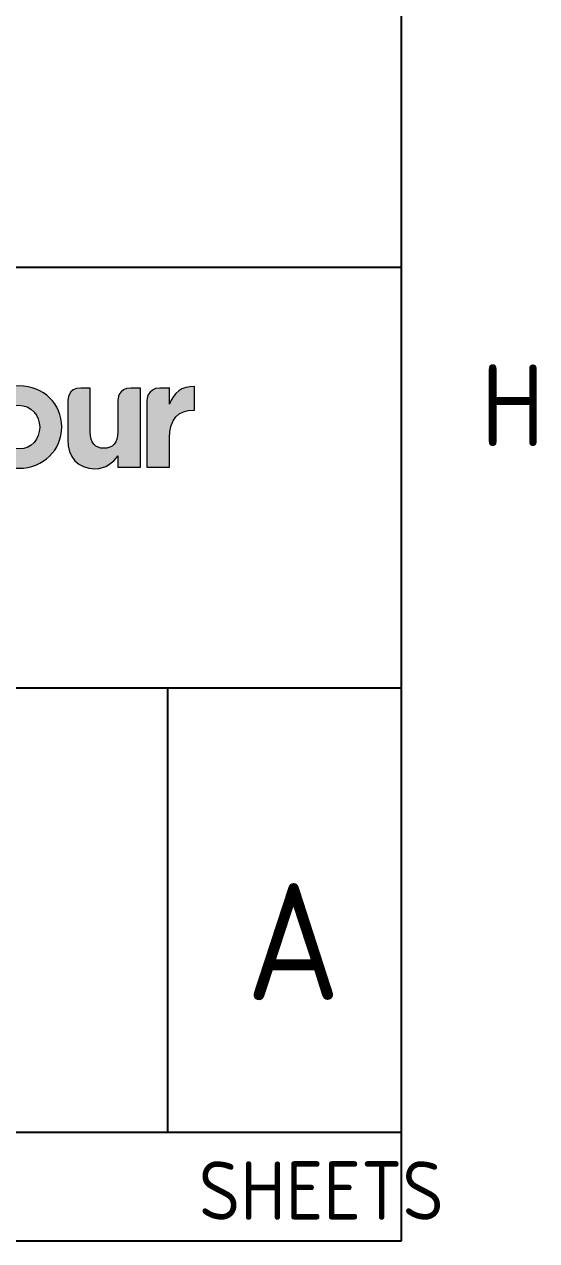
# Paper-space layout 'EE-2' of a CAD drawing. Header units: metres, sheet in millimetres. Extents: x -9 to 824, y -5 to 581.
# Drawn here: x 799.1 to 821.1, y 3.6 to 55.6 of the extents above; entities that cross this region are included whole.
import ezdxf
from ezdxf.enums import TextEntityAlignment as Align

# ---------------------------------------------------------------- set-up
doc = ezdxf.new("R2010")
doc.units = ezdxf.units.M
doc.layers.get('0').update_dxf_attribs({"color": 6})
doc.layers.add('Notes', color=7, linetype='Continuous')
doc.styles.add('iecISOCP', font='isocp.shx')

# ---------------------------------------------------------------- blocks, each defined once
blk = doc.blocks.new('EE_LOGO')
h = blk.add_hatch(color=7)
edge = h.paths.add_edge_path(flags=16)
edge.add_spline(control_points=[(19.518, 2.158), (19.518, 2.657), (19.157, 3.092), (18.627, 3.092), (18.078, 3.092), (17.749, 2.669), (17.749, 2.171), (17.749, 2.171), (17.749, 2.158), (17.749, 2.158), (17.749, 1.659), (18.109, 1.223), (18.64, 1.223), (19.189, 1.223), (19.518, 1.646), (19.518, 2.145), (19.518, 2.145), (19.518, 2.158), (19.518, 2.158)], knot_values=[0, 0, 0, 0, 1, 1, 1, 2, 2, 2, 3, 3, 3, 4, 4, 4, 5, 5, 5, 6, 6, 6, 6], degree=3, periodic=0)
edge = h.paths.add_edge_path()
edge.add_spline(control_points=[(18.627, 0.396), (17.579, 0.396), (16.802, 1.173), (16.802, 2.145), (16.802, 2.145), (16.802, 2.158), (16.802, 2.158), (16.802, 3.13), (17.585, 3.92), (18.64, 3.92), (19.688, 3.92), (20.465, 3.143), (20.465, 2.171), (20.465, 2.171), (20.465, 2.158), (20.465, 2.158), (20.465, 1.185), (19.682, 0.396), (18.627, 0.396)], knot_values=[0, 0, 0, 0, 1, 1, 1, 2, 2, 2, 3, 3, 3, 4, 4, 4, 5, 5, 5, 6, 6, 6, 6], degree=3, periodic=0)
h = blk.add_hatch(color=7)
edge = h.paths.add_edge_path()
edge.add_spline(control_points=[(22.864, 0.44), (22.864, 0.44), (22.864, 0.92), (22.864, 0.92), (22.643, 0.636), (22.359, 0.377), (21.872, 0.377), (21.146, 0.377), (20.723, 0.857), (20.723, 1.633), (20.723, 1.633), (20.723, 3.221), (20.723, 3.269), (20.723, 3.317), (20.719, 3.825), (21.276, 3.825), (21.683, 3.825), (21.683, 3.825), (21.683, 3.825), (21.683, 3.825), (21.683, 1.937), (21.683, 1.937), (21.683, 1.482), (21.898, 1.248), (22.264, 1.248), (22.63, 1.248), (22.864, 1.482), (22.864, 1.937), (22.864, 1.937), (22.864, 3.204), (22.864, 3.27), (22.864, 3.338), (22.87, 3.825), (23.421, 3.825), (23.824, 3.825), (23.824, 3.825), (23.824, 3.825), (23.824, 3.825), (23.824, 0.44), (23.824, 0.44), (23.824, 0.44), (22.864, 0.44), (22.864, 0.44)], knot_values=[0, 0, 0, 0, 1, 1, 1, 2, 2, 2, 3, 3, 3, 4, 4, 4, 5, 5, 5, 6, 6, 6, 7, 7, 7, 8, 8, 8, 9, 9, 9, 10, 10, 10, 11, 11, 11, 12, 12, 12, 13, 13, 13, 14, 14, 14, 14], degree=3, periodic=0)
h = blk.add_hatch(color=7)
edge = h.paths.add_edge_path()
edge.add_spline(control_points=[(26.094, 2.884), (25.456, 2.884), (25.065, 2.499), (25.065, 1.691), (25.065, 1.691), (25.065, 0.441), (25.065, 0.441), (25.065, 0.441), (24.105, 0.441), (24.105, 0.441), (24.105, 0.441), (24.105, 3.238), (24.105, 3.269), (24.105, 3.3), (24.103, 3.825), (24.662, 3.825), (25.221, 3.825), (25.065, 3.825), (25.065, 3.825), (25.065, 3.825), (25.065, 3.143), (25.065, 3.143), (25.261, 3.611), (25.576, 3.914), (26.144, 3.889), (26.144, 3.889), (26.144, 2.884), (26.144, 2.884), (26.144, 2.884), (26.094, 2.884), (26.094, 2.884)], knot_values=[0, 0, 0, 0, 1, 1, 1, 2, 2, 2, 3, 3, 3, 4, 4, 4, 5, 5, 5, 6, 6, 6, 7, 7, 7, 8, 8, 8, 9, 9, 9, 10, 10, 10, 10], degree=3, periodic=0)
at = {"color": 7, "lineweight": 0}
for points, knots in [([(18.627, 0.396), (17.579, 0.396), (16.802, 1.173), (16.802, 2.145), (16.802, 2.145), (16.802, 2.158), (16.802, 2.158), (16.802, 3.13), (17.585, 3.92), (18.64, 3.92), (19.688, 3.92), (20.465, 3.143), (20.465, 2.171), (20.465, 2.171), (20.465, 2.158), (20.465, 2.158), (20.465, 1.185), (19.682, 0.396), (18.627, 0.396)], [0, 0, 0, 0, 1, 1, 1, 2, 2, 2, 3, 3, 3, 4, 4, 4, 5, 5, 5, 6, 6, 6, 6]), ([(22.864, 0.44), (22.864, 0.44), (22.864, 0.92), (22.864, 0.92), (22.643, 0.636), (22.359, 0.377), (21.872, 0.377), (21.146, 0.377), (20.723, 0.857), (20.723, 1.633), (20.723, 1.633), (20.723, 3.221), (20.723, 3.269), (20.723, 3.317), (20.719, 3.825), (21.276, 3.825), (21.683, 3.825), (21.683, 3.825), (21.683, 3.825), (21.683, 3.825), (21.683, 1.937), (21.683, 1.937), (21.683, 1.482), (21.898, 1.248), (22.264, 1.248), (22.63, 1.248), (22.864, 1.482), (22.864, 1.937), (22.864, 1.937), (22.864, 3.204), (22.864, 3.27), (22.864, 3.338), (22.87, 3.825), (23.421, 3.825), (23.824, 3.825), (23.824, 3.825), (23.824, 3.825), (23.824, 3.825), (23.824, 0.44), (23.824, 0.44), (23.824, 0.44), (22.864, 0.44), (22.864, 0.44)], [0, 0, 0, 0, 1, 1, 1, 2, 2, 2, 3, 3, 3, 4, 4, 4, 5, 5, 5, 6, 6, 6, 7, 7, 7, 8, 8, 8, 9, 9, 9, 10, 10, 10, 11, 11, 11, 12, 12, 12, 13, 13, 13, 14, 14, 14, 14]), ([(26.094, 2.884), (25.456, 2.884), (25.065, 2.499), (25.065, 1.691), (25.065, 1.691), (25.065, 0.441), (25.065, 0.441), (25.065, 0.441), (24.105, 0.441), (24.105, 0.441), (24.105, 0.441), (24.105, 3.238), (24.105, 3.269), (24.105, 3.3), (24.103, 3.825), (24.662, 3.825), (25.221, 3.825), (25.065, 3.825), (25.065, 3.825), (25.065, 3.825), (25.065, 3.143), (25.065, 3.143), (25.261, 3.611), (25.576, 3.914), (26.144, 3.889), (26.144, 3.889), (26.144, 2.884), (26.144, 2.884), (26.144, 2.884), (26.094, 2.884), (26.094, 2.884)], [0, 0, 0, 0, 1, 1, 1, 2, 2, 2, 3, 3, 3, 4, 4, 4, 5, 5, 5, 6, 6, 6, 7, 7, 7, 8, 8, 8, 9, 9, 9, 10, 10, 10, 10]), ([(19.518, 2.158), (19.518, 2.657), (19.157, 3.092), (18.627, 3.092), (18.078, 3.092), (17.749, 2.669), (17.749, 2.171), (17.749, 2.171), (17.749, 2.158), (17.749, 2.158), (17.749, 1.659), (18.109, 1.223), (18.64, 1.223), (19.189, 1.223), (19.518, 1.646), (19.518, 2.145), (19.518, 2.145), (19.518, 2.158), (19.518, 2.158)], [0, 0, 0, 0, 1, 1, 1, 2, 2, 2, 3, 3, 3, 4, 4, 4, 5, 5, 5, 6, 6, 6, 6])]:
    blk.add_open_spline(points, degree=3, knots=knots, dxfattribs=at)
blk = doc.blocks.new('A1_FRAME_TITLE')
at = {"layer": 'Notes', "color": 3, "linetype": 'Continuous'}
blk.add_line((815.285, 3.583), (815.285, 572.004), dxfattribs=at)
at = {"layer": 'Notes', "color": 3}
for p, q in [((745.285, 27.229), (815.285, 27.229)), ((805.285, 8.229), (805.285, 27.229)), ((761.285, 8.229), (815.285, 8.229))]:
    blk.add_line(p, q, dxfattribs=at)
at = {"layer": 'Notes', "color": 3, "linetype": 'Continuous', "flags": 128}
for points in [[(114.716, 45.229), (815.285, 45.229)], [(114.716, 3.583), (815.285, 3.583)]]:
    blk.add_lwpolyline(points, dxfattribs=at)
blk.add_blockref('EE_LOGO', (780.285, 36.229))
at = {"layer": 'Notes', "color": 7, "style": 'iecISOCP'}
blk.add_text('H', height=3.5, dxfattribs=at).set_placement((818.676, 37.575))
blk.add_text('SHEET No         OF            SHEETS', height=2.5, dxfattribs=at).set_placement((788.224, 5.729), align=Align.MIDDLE_CENTER)
for tag, p in [('CAP_NO', (504.106, 41.067)), ('IE_NUM', (503.968, 35.42)), ('REF_No_1', (326.159, 29.92)), ('REF_1', (353.442, 29.92)), ('HV_SWITCH', (504.382, 29.773)), ('GEN_WO', (432.627, 29.373)), ('REF_No_2', (326.159, 23.92)), ('REF_2', (353.442, 23.92)), ('OH_WO', (432.627, 23.422)), ('UBD_REF', (503.968, 23.438)), ('REF_No_3', (326.159, 17.92)), ('REF_3', (353.442, 17.92)), ('UG_WO', (432.627, 17.662)), ('GIS_MAP_No', (503.968, 17.653)), ('REF_No_4', (326.159, 11.92)), ('REF_4', (353.442, 11.92)), ('HV_OP_DIAG', (504.245, 11.809)), ('SUB_WO', (432.627, 11.422)), ('LGA', (503.864, 5.387))]:
    blk.add_attdef(tag, p, '', height=2.5, dxfattribs=at)
at = {"layer": 'Notes', "style": 'iecISOCP'}
for tag, p in [('T1', (675.292, 37.075)), ('T2', (675.292, 31.956)), ('T3', (675.292, 26.53)), ('T4', (675.292, 21.268)), ('T5', (675.292, 15.841)), ('T6', (675.292, 10.579))]:
    blk.add_attdef(tag, text='', height=3.5, dxfattribs=at).set_placement(p, align=Align.CENTER)
at = {"layer": 'Notes', "color": 7, "style": 'iecISOCP'}
for tag, p in [('scale', (558.675, 30.879)), ('DRAWN', (558.675, 22.541)), ('DATE', (558.675, 14.49)), ('DESIGN', (596.535, 6.765))]:
    blk.add_attdef(tag, text='', height=2.5, dxfattribs=at).set_placement(p, align=Align.CENTER)
at = {"layer": 'Notes', "color": 4, "style": 'iecISOCP'}
blk.add_attdef('NUM', text='', height=7, dxfattribs=at).set_placement((783.285, 17.729), align=Align.MIDDLE_CENTER)
at = {"layer": 'Notes', "color": 1, "style": 'iecISOCP'}
blk.add_attdef('REV', text='', height=5, dxfattribs=at).set_placement((810.973, 14.705), align=Align.CENTER)
at = {"layer": 'Notes', "color": 7, "style": 'iecISOCP'}
for tag, p in [('NS', (781.631, 5.729)), ('SHTS', (796.33, 5.729))]:
    blk.add_attdef(tag, text='', height=2.5, dxfattribs=at).set_placement(p, align=Align.MIDDLE)
at = {"layer": 'Notes', "style": 'iecISOCP'}
blk.add_attdef('ExportID', (0, 0), '', height=2.5, dxfattribs=at)

psp = doc.layouts.new('EE-2')

# ---------------------------------------------------------------- block references
at = {"layer": 'Notes'}
ref = psp.add_blockref('A1_FRAME_TITLE', (0, 0), dxfattribs=at)
ref.add_attrib('REV', 'A', dxfattribs={"color": 1, "height": 5, "style": 'iecISOCP'}).set_placement((810.64985, 13.88038), align=Align.CENTER)

doc.saveas('drawing.dxf')
